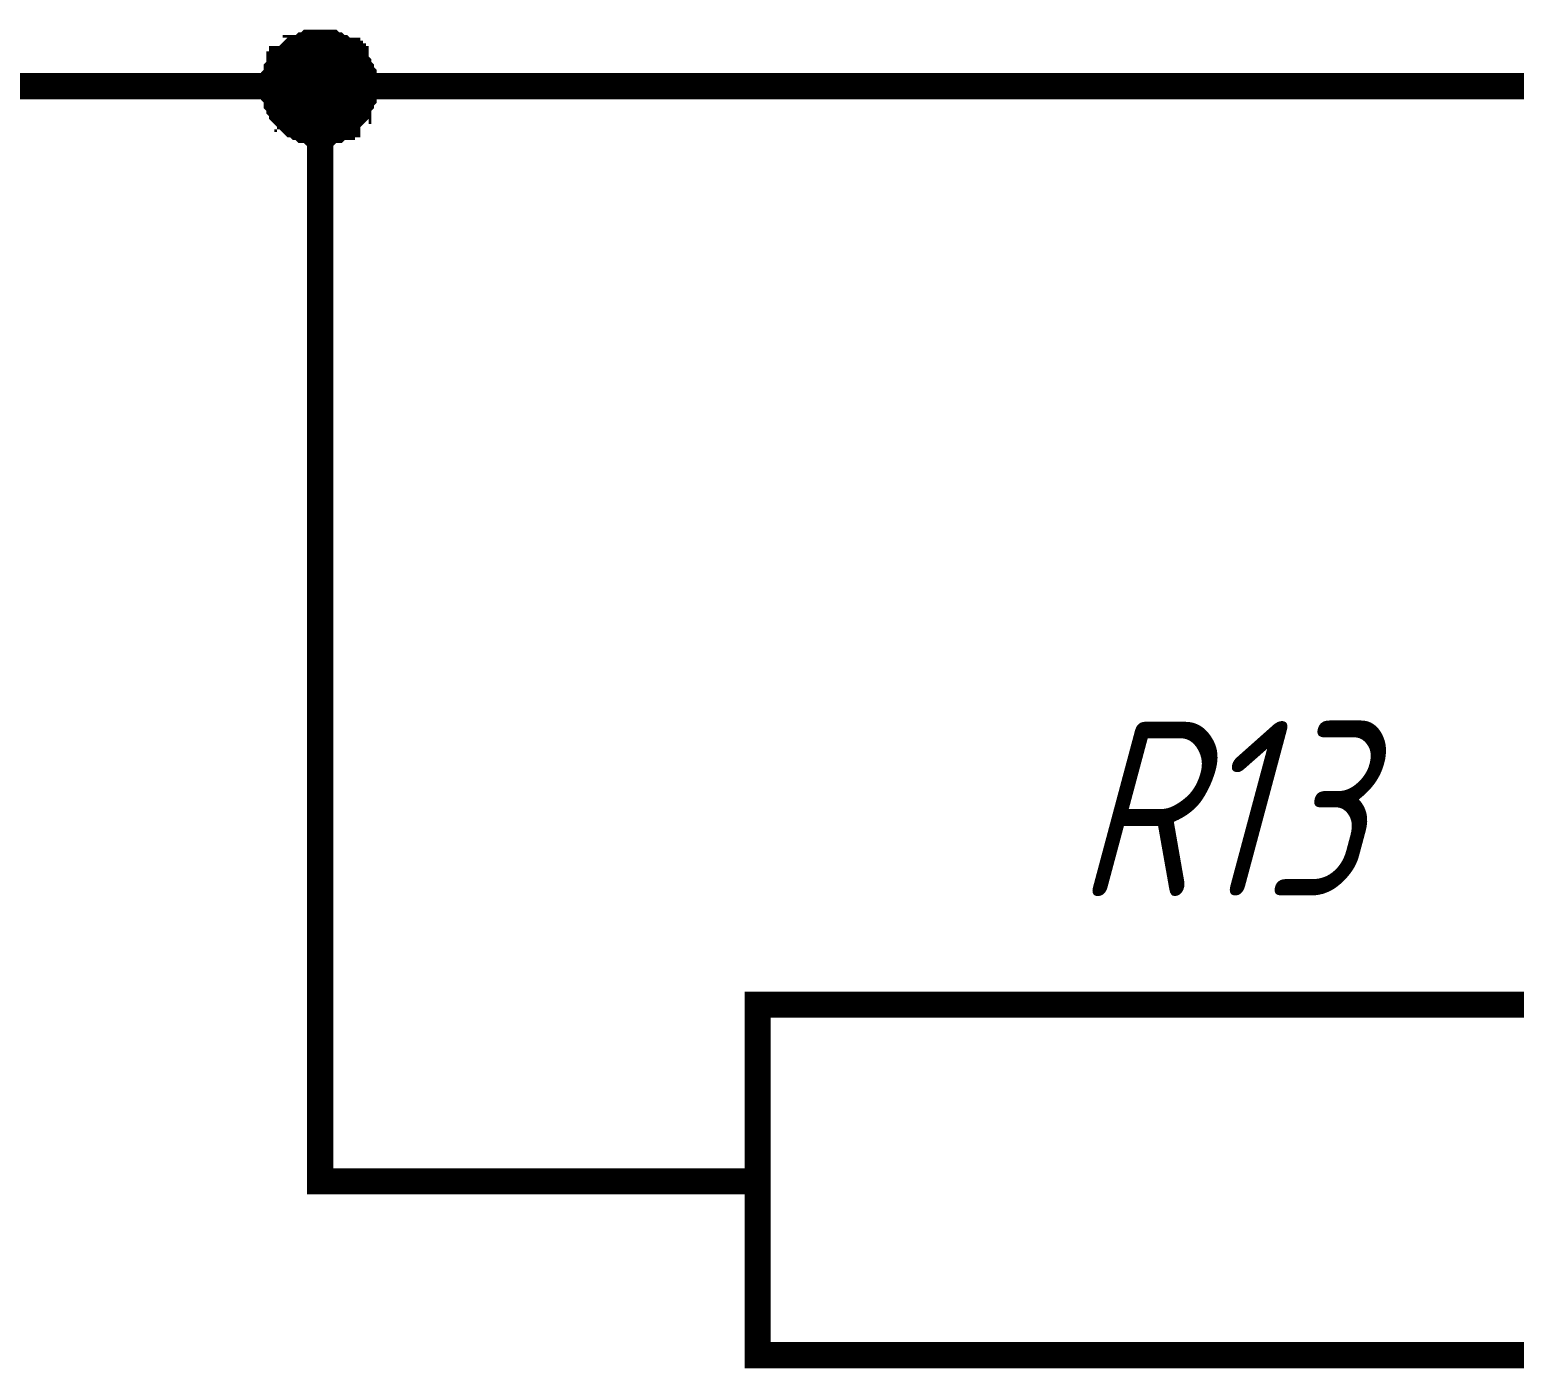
# Model space of a CAD drawing. Extents: x 260 to 1101, y 70 to 664.
# Drawn here: x 958.17 to 975.14, y 467.14 to 482.44 of the extents above; entities that cross this region are included whole.
import ezdxf

# ---------------------------------------------------------------- set-up
doc = ezdxf.new("R2010")
doc.units = 0
doc.header["$MEASUREMENT"] = 0
doc.layers.add('Sheet', color=255, linetype='CONTINUOUS')
doc.styles.add('GOST type A0', font='', dxfattribs={"oblique": 15, "height": 3.5})
doc.styles.get('GOST type A0').set_extended_font_data('GOST type A')

msp = doc.modelspace()

# ---------------------------------------------------------------- linework, layer by layer
at = {"layer": 'Sheet'}
for points, const_width in [([(960.963, 481.797), (960.963, 481.828), (960.963, 481.859), (960.963, 481.859), (960.963, 481.89), (960.994, 481.921), (960.994, 481.952), (960.994, 481.983), (960.994, 481.983), (961.025, 482.014), (961.025, 482.045), (961.056, 482.045), (961.056, 482.076), (961.056, 482.108), (961.087, 482.108), (961.118, 482.139), (961.118, 482.139), (961.149, 482.17), (961.149, 482.17), (961.18, 482.201), (961.211, 482.201), (961.211, 482.232), (961.242, 482.232), (961.273, 482.232), (961.304, 482.263), (961.304, 482.263), (961.335, 482.263), (961.366, 482.294), (961.397, 482.294), (961.429, 482.294), (961.429, 482.294), (961.46, 482.294), (961.491, 482.294)], 0.3), ([(960.963, 481.797), (960.963, 481.828), (960.963, 481.859), (960.963, 481.859), (960.963, 481.89), (960.994, 481.921), (960.994, 481.952), (960.994, 481.983), (960.994, 481.983), (961.025, 482.014), (961.025, 482.045), (961.056, 482.045), (961.056, 482.076), (961.056, 482.108), (961.087, 482.108), (961.118, 482.139), (961.118, 482.139), (961.149, 482.17), (961.149, 482.17), (961.18, 482.201), (961.211, 482.201), (961.211, 482.232), (961.242, 482.232), (961.273, 482.232), (961.304, 482.263), (961.304, 482.263), (961.335, 482.263), (961.366, 482.294), (961.397, 482.294), (961.429, 482.294), (961.429, 482.294), (961.46, 482.294), (961.491, 482.294)], 0.3), ([(960.963, 481.797), (960.963, 481.828), (960.963, 481.859), (960.963, 481.859), (960.963, 481.89), (960.994, 481.921), (960.994, 481.952), (960.994, 481.983), (960.994, 481.983), (961.025, 482.014), (961.025, 482.045), (961.056, 482.045), (961.056, 482.076), (961.056, 482.108), (961.087, 482.108), (961.118, 482.139), (961.118, 482.139), (961.149, 482.17), (961.149, 482.17), (961.18, 482.201), (961.211, 482.201), (961.211, 482.232), (961.242, 482.232), (961.273, 482.232), (961.304, 482.263), (961.304, 482.263), (961.335, 482.263), (961.366, 482.294), (961.397, 482.294), (961.429, 482.294), (961.429, 482.294), (961.46, 482.294), (961.491, 482.294)], 0.3), ([(960.963, 481.797), (960.963, 481.828), (960.963, 481.859), (960.963, 481.859), (960.963, 481.89), (960.994, 481.921), (960.994, 481.952), (960.994, 481.983), (960.994, 481.983), (961.025, 482.014), (961.025, 482.045), (961.056, 482.045), (961.056, 482.076), (961.056, 482.108), (961.087, 482.108), (961.118, 482.139), (961.118, 482.139), (961.149, 482.17), (961.149, 482.17), (961.18, 482.201), (961.211, 482.201), (961.211, 482.232), (961.242, 482.232), (961.273, 482.232), (961.304, 482.263), (961.304, 482.263), (961.335, 482.263), (961.366, 482.294), (961.397, 482.294), (961.429, 482.294), (961.429, 482.294), (961.46, 482.294), (961.491, 482.294)], 0.3), ([(961.491, 482.294), (961.491, 482.294)], 0.3), ([(961.491, 482.294), (961.522, 482.294), (961.553, 482.294), (961.553, 482.294), (961.584, 482.294), (961.615, 482.294), (961.646, 482.263), (961.677, 482.263), (961.677, 482.263), (961.708, 482.232), (961.739, 482.232), (961.739, 482.232), (961.77, 482.201), (961.801, 482.201), (961.801, 482.17), (961.832, 482.17), (961.832, 482.139), (961.863, 482.139), (961.863, 482.108), (961.894, 482.108), (961.894, 482.076), (961.925, 482.045), (961.925, 482.045), (961.925, 482.014), (961.956, 481.983), (961.956, 481.983), (961.956, 481.952), (961.988, 481.921), (961.988, 481.89), (961.988, 481.859), (961.988, 481.859), (961.988, 481.828), (961.988, 481.797)], 0.3), ([(961.491, 482.294), (961.491, 482.294)], 0.3), ([(961.491, 482.294), (961.522, 482.294), (961.553, 482.294), (961.553, 482.294), (961.584, 482.294), (961.615, 482.294), (961.646, 482.263), (961.677, 482.263), (961.677, 482.263), (961.708, 482.232), (961.739, 482.232), (961.739, 482.232), (961.77, 482.201), (961.801, 482.201), (961.801, 482.17), (961.832, 482.17), (961.832, 482.139), (961.863, 482.139), (961.863, 482.108), (961.894, 482.108), (961.894, 482.076), (961.925, 482.045), (961.925, 482.045), (961.925, 482.014), (961.956, 481.983), (961.956, 481.983), (961.956, 481.952), (961.988, 481.921), (961.988, 481.89), (961.988, 481.859), (961.988, 481.859), (961.988, 481.828), (961.988, 481.797)], 0.3), ([(961.491, 482.294), (961.491, 482.294)], 0.3), ([(961.491, 482.294), (961.522, 482.294), (961.553, 482.294), (961.553, 482.294), (961.584, 482.294), (961.615, 482.294), (961.646, 482.263), (961.677, 482.263), (961.677, 482.263), (961.708, 482.232), (961.739, 482.232), (961.739, 482.232), (961.77, 482.201), (961.801, 482.201), (961.801, 482.17), (961.832, 482.17), (961.832, 482.139), (961.863, 482.139), (961.863, 482.108), (961.894, 482.108), (961.894, 482.076), (961.925, 482.045), (961.925, 482.045), (961.925, 482.014), (961.956, 481.983), (961.956, 481.983), (961.956, 481.952), (961.988, 481.921), (961.988, 481.89), (961.988, 481.859), (961.988, 481.859), (961.988, 481.828), (961.988, 481.797)], 0.3), ([(961.491, 482.294), (961.491, 482.294)], 0.3), ([(961.491, 482.294), (961.522, 482.294), (961.553, 482.294), (961.553, 482.294), (961.584, 482.294), (961.615, 482.294), (961.646, 482.263), (961.677, 482.263), (961.677, 482.263), (961.708, 482.232), (961.739, 482.232), (961.739, 482.232), (961.77, 482.201), (961.801, 482.201), (961.801, 482.17), (961.832, 482.17), (961.832, 482.139), (961.863, 482.139), (961.863, 482.108), (961.894, 482.108), (961.894, 482.076), (961.925, 482.045), (961.925, 482.045), (961.925, 482.014), (961.956, 481.983), (961.956, 481.983), (961.956, 481.952), (961.988, 481.921), (961.988, 481.89), (961.988, 481.859), (961.988, 481.859), (961.988, 481.828), (961.988, 481.797)], 0.3), ([(960.963, 481.797), (960.963, 481.828), (960.963, 481.859), (960.963, 481.859), (960.963, 481.89), (960.994, 481.921), (960.994, 481.952), (960.994, 481.983), (960.994, 481.983), (961.025, 482.014), (961.025, 482.045), (961.056, 482.045), (961.056, 482.076), (961.056, 482.108), (961.087, 482.108), (961.118, 482.139), (961.118, 482.139), (961.149, 482.17), (961.149, 482.17), (961.18, 482.201), (961.211, 482.201), (961.211, 482.232), (961.242, 482.232), (961.273, 482.232), (961.304, 482.263), (961.304, 482.263), (961.335, 482.263), (961.366, 482.294), (961.397, 482.294), (961.429, 482.294), (961.429, 482.294), (961.46, 482.294), (961.491, 482.294)], 0.0991), ([(960.963, 481.797), (960.963, 481.828), (960.963, 481.859), (960.963, 481.859), (960.963, 481.89), (960.994, 481.921), (960.994, 481.952), (960.994, 481.983), (960.994, 481.983), (961.025, 482.014), (961.025, 482.045), (961.056, 482.045), (961.056, 482.076), (961.056, 482.108), (961.087, 482.108), (961.118, 482.139), (961.118, 482.139), (961.149, 482.17), (961.149, 482.17), (961.18, 482.201), (961.211, 482.201), (961.211, 482.232), (961.242, 482.232), (961.273, 482.232), (961.304, 482.263), (961.304, 482.263), (961.335, 482.263), (961.366, 482.294), (961.397, 482.294), (961.429, 482.294), (961.429, 482.294), (961.46, 482.294), (961.491, 482.294)], 0.0991), ([(960.963, 481.797), (960.963, 481.828), (960.963, 481.859), (960.963, 481.859), (960.963, 481.89), (960.994, 481.921), (960.994, 481.952), (960.994, 481.983), (960.994, 481.983), (961.025, 482.014), (961.025, 482.045), (961.056, 482.045), (961.056, 482.076), (961.056, 482.108), (961.087, 482.108), (961.118, 482.139), (961.118, 482.139), (961.149, 482.17), (961.149, 482.17), (961.18, 482.201), (961.211, 482.201), (961.211, 482.232), (961.242, 482.232), (961.273, 482.232), (961.304, 482.263), (961.304, 482.263), (961.335, 482.263), (961.366, 482.294), (961.397, 482.294), (961.429, 482.294), (961.429, 482.294), (961.46, 482.294), (961.491, 482.294)], 0.0991), ([(960.963, 481.797), (960.963, 481.828), (960.963, 481.859), (960.963, 481.859), (960.963, 481.89), (960.994, 481.921), (960.994, 481.952), (960.994, 481.983), (960.994, 481.983), (961.025, 482.014), (961.025, 482.045), (961.056, 482.045), (961.056, 482.076), (961.056, 482.108), (961.087, 482.108), (961.118, 482.139), (961.118, 482.139), (961.149, 482.17), (961.149, 482.17), (961.18, 482.201), (961.211, 482.201), (961.211, 482.232), (961.242, 482.232), (961.273, 482.232), (961.304, 482.263), (961.304, 482.263), (961.335, 482.263), (961.366, 482.294), (961.397, 482.294), (961.429, 482.294), (961.429, 482.294), (961.46, 482.294), (961.491, 482.294)], 0.0991), ([(961.491, 482.294), (961.491, 482.294)], 0.0991), ([(961.491, 482.294), (961.522, 482.294), (961.553, 482.294), (961.553, 482.294), (961.584, 482.294), (961.615, 482.294), (961.646, 482.263), (961.677, 482.263), (961.677, 482.263), (961.708, 482.232), (961.739, 482.232), (961.739, 482.232), (961.77, 482.201), (961.801, 482.201), (961.801, 482.17), (961.832, 482.17), (961.832, 482.139), (961.863, 482.139), (961.863, 482.108), (961.894, 482.108), (961.894, 482.076), (961.925, 482.045), (961.925, 482.045), (961.925, 482.014), (961.956, 481.983), (961.956, 481.983), (961.956, 481.952), (961.988, 481.921), (961.988, 481.89), (961.988, 481.859), (961.988, 481.859), (961.988, 481.828), (961.988, 481.797)], 0.0991), ([(961.491, 482.294), (961.491, 482.294)], 0.0991), ([(961.491, 482.294), (961.522, 482.294), (961.553, 482.294), (961.553, 482.294), (961.584, 482.294), (961.615, 482.294), (961.646, 482.263), (961.677, 482.263), (961.677, 482.263), (961.708, 482.232), (961.739, 482.232), (961.739, 482.232), (961.77, 482.201), (961.801, 482.201), (961.801, 482.17), (961.832, 482.17), (961.832, 482.139), (961.863, 482.139), (961.863, 482.108), (961.894, 482.108), (961.894, 482.076), (961.925, 482.045), (961.925, 482.045), (961.925, 482.014), (961.956, 481.983), (961.956, 481.983), (961.956, 481.952), (961.988, 481.921), (961.988, 481.89), (961.988, 481.859), (961.988, 481.859), (961.988, 481.828), (961.988, 481.797)], 0.0991), ([(961.491, 482.294), (961.491, 482.294)], 0.0991), ([(961.491, 482.294), (961.522, 482.294), (961.553, 482.294), (961.553, 482.294), (961.584, 482.294), (961.615, 482.294), (961.646, 482.263), (961.677, 482.263), (961.677, 482.263), (961.708, 482.232), (961.739, 482.232), (961.739, 482.232), (961.77, 482.201), (961.801, 482.201), (961.801, 482.17), (961.832, 482.17), (961.832, 482.139), (961.863, 482.139), (961.863, 482.108), (961.894, 482.108), (961.894, 482.076), (961.925, 482.045), (961.925, 482.045), (961.925, 482.014), (961.956, 481.983), (961.956, 481.983), (961.956, 481.952), (961.988, 481.921), (961.988, 481.89), (961.988, 481.859), (961.988, 481.859), (961.988, 481.828), (961.988, 481.797)], 0.0991), ([(961.491, 482.294), (961.491, 482.294)], 0.0991), ([(961.491, 482.294), (961.522, 482.294), (961.553, 482.294), (961.553, 482.294), (961.584, 482.294), (961.615, 482.294), (961.646, 482.263), (961.677, 482.263), (961.677, 482.263), (961.708, 482.232), (961.739, 482.232), (961.739, 482.232), (961.77, 482.201), (961.801, 482.201), (961.801, 482.17), (961.832, 482.17), (961.832, 482.139), (961.863, 482.139), (961.863, 482.108), (961.894, 482.108), (961.894, 482.076), (961.925, 482.045), (961.925, 482.045), (961.925, 482.014), (961.956, 481.983), (961.956, 481.983), (961.956, 481.952), (961.988, 481.921), (961.988, 481.89), (961.988, 481.859), (961.988, 481.859), (961.988, 481.828), (961.988, 481.797)], 0.0991), ([(956.491, 481.797), (961.491, 481.797), (976.46, 481.797), (976.46, 481.797)], 0.3), ([(961.491, 481.269), (961.46, 481.269), (961.429, 481.269), (961.429, 481.269), (961.397, 481.269), (961.366, 481.3), (961.335, 481.3), (961.304, 481.3), (961.304, 481.3), (961.273, 481.331), (961.242, 481.331), (961.211, 481.362), (961.211, 481.362), (961.18, 481.362), (961.149, 481.393), (961.149, 481.424), (961.118, 481.424), (961.118, 481.455), (961.087, 481.455), (961.056, 481.486), (961.056, 481.517), (961.056, 481.517), (961.025, 481.548), (961.025, 481.579), (960.994, 481.61), (960.994, 481.61), (960.994, 481.642), (960.994, 481.673), (960.963, 481.704), (960.963, 481.735), (960.963, 481.735), (960.963, 481.766), (960.963, 481.797)], 0.3), ([(960.963, 481.797), (960.963, 481.797)], 0.3), ([(961.491, 481.269), (961.46, 481.269), (961.429, 481.269), (961.429, 481.269), (961.397, 481.269), (961.366, 481.3), (961.335, 481.3), (961.304, 481.3), (961.304, 481.3), (961.273, 481.331), (961.242, 481.331), (961.211, 481.362), (961.211, 481.362), (961.18, 481.362), (961.149, 481.393), (961.149, 481.424), (961.118, 481.424), (961.118, 481.455), (961.087, 481.455), (961.056, 481.486), (961.056, 481.517), (961.056, 481.517), (961.025, 481.548), (961.025, 481.579), (960.994, 481.61), (960.994, 481.61), (960.994, 481.642), (960.994, 481.673), (960.963, 481.704), (960.963, 481.735), (960.963, 481.735), (960.963, 481.766), (960.963, 481.797)], 0.3), ([(960.963, 481.797), (960.963, 481.797)], 0.3), ([(961.491, 481.269), (961.46, 481.269), (961.429, 481.269), (961.429, 481.269), (961.397, 481.269), (961.366, 481.3), (961.335, 481.3), (961.304, 481.3), (961.304, 481.3), (961.273, 481.331), (961.242, 481.331), (961.211, 481.362), (961.211, 481.362), (961.18, 481.362), (961.149, 481.393), (961.149, 481.424), (961.118, 481.424), (961.118, 481.455), (961.087, 481.455), (961.056, 481.486), (961.056, 481.517), (961.056, 481.517), (961.025, 481.548), (961.025, 481.579), (960.994, 481.61), (960.994, 481.61), (960.994, 481.642), (960.994, 481.673), (960.963, 481.704), (960.963, 481.735), (960.963, 481.735), (960.963, 481.766), (960.963, 481.797)], 0.3), ([(960.963, 481.797), (960.963, 481.797)], 0.3), ([(961.491, 481.269), (961.46, 481.269), (961.429, 481.269), (961.429, 481.269), (961.397, 481.269), (961.366, 481.3), (961.335, 481.3), (961.304, 481.3), (961.304, 481.3), (961.273, 481.331), (961.242, 481.331), (961.211, 481.362), (961.211, 481.362), (961.18, 481.362), (961.149, 481.393), (961.149, 481.424), (961.118, 481.424), (961.118, 481.455), (961.087, 481.455), (961.056, 481.486), (961.056, 481.517), (961.056, 481.517), (961.025, 481.548), (961.025, 481.579), (960.994, 481.61), (960.994, 481.61), (960.994, 481.642), (960.994, 481.673), (960.963, 481.704), (960.963, 481.735), (960.963, 481.735), (960.963, 481.766), (960.963, 481.797)], 0.3), ([(960.963, 481.797), (960.963, 481.797)], 0.3), ([(961.491, 481.797), (961.491, 469.277), (963.975, 469.277)], 0.3), ([(961.988, 481.797), (961.988, 481.766), (961.988, 481.735), (961.988, 481.735), (961.988, 481.704), (961.988, 481.673), (961.956, 481.642), (961.956, 481.61), (961.956, 481.61), (961.925, 481.579), (961.925, 481.548), (961.925, 481.517), (961.894, 481.517), (961.894, 481.486), (961.863, 481.455), (961.863, 481.455), (961.832, 481.424), (961.832, 481.424), (961.801, 481.393), (961.801, 481.362), (961.77, 481.362), (961.739, 481.362), (961.739, 481.331), (961.708, 481.331), (961.677, 481.3), (961.677, 481.3), (961.646, 481.3), (961.615, 481.3), (961.584, 481.269), (961.553, 481.269), (961.553, 481.269), (961.522, 481.269), (961.491, 481.269)], 0.3), ([(961.988, 481.797), (961.988, 481.766), (961.988, 481.735), (961.988, 481.735), (961.988, 481.704), (961.988, 481.673), (961.956, 481.642), (961.956, 481.61), (961.956, 481.61), (961.925, 481.579), (961.925, 481.548), (961.925, 481.517), (961.894, 481.517), (961.894, 481.486), (961.863, 481.455), (961.863, 481.455), (961.832, 481.424), (961.832, 481.424), (961.801, 481.393), (961.801, 481.362), (961.77, 481.362), (961.739, 481.362), (961.739, 481.331), (961.708, 481.331), (961.677, 481.3), (961.677, 481.3), (961.646, 481.3), (961.615, 481.3), (961.584, 481.269), (961.553, 481.269), (961.553, 481.269), (961.522, 481.269), (961.491, 481.269)], 0.3), ([(961.988, 481.797), (961.988, 481.766), (961.988, 481.735), (961.988, 481.735), (961.988, 481.704), (961.988, 481.673), (961.956, 481.642), (961.956, 481.61), (961.956, 481.61), (961.925, 481.579), (961.925, 481.548), (961.925, 481.517), (961.894, 481.517), (961.894, 481.486), (961.863, 481.455), (961.863, 481.455), (961.832, 481.424), (961.832, 481.424), (961.801, 481.393), (961.801, 481.362), (961.77, 481.362), (961.739, 481.362), (961.739, 481.331), (961.708, 481.331), (961.677, 481.3), (961.677, 481.3), (961.646, 481.3), (961.615, 481.3), (961.584, 481.269), (961.553, 481.269), (961.553, 481.269), (961.522, 481.269), (961.491, 481.269)], 0.3), ([(961.988, 481.797), (961.988, 481.766), (961.988, 481.735), (961.988, 481.735), (961.988, 481.704), (961.988, 481.673), (961.956, 481.642), (961.956, 481.61), (961.956, 481.61), (961.925, 481.579), (961.925, 481.548), (961.925, 481.517), (961.894, 481.517), (961.894, 481.486), (961.863, 481.455), (961.863, 481.455), (961.832, 481.424), (961.832, 481.424), (961.801, 481.393), (961.801, 481.362), (961.77, 481.362), (961.739, 481.362), (961.739, 481.331), (961.708, 481.331), (961.677, 481.3), (961.677, 481.3), (961.646, 481.3), (961.615, 481.3), (961.584, 481.269), (961.553, 481.269), (961.553, 481.269), (961.522, 481.269), (961.491, 481.269)], 0.3), ([(961.988, 481.797), (961.988, 481.797), (961.988, 481.797), (961.988, 481.797), (961.988, 481.797), (961.988, 481.797), (961.988, 481.797), (961.988, 481.797), (961.988, 481.797), (961.988, 481.797), (961.988, 481.797), (961.988, 481.797), (961.988, 481.797), (961.988, 481.797), (961.988, 481.797), (961.988, 481.797), (961.988, 481.797), (961.988, 481.797), (961.988, 481.797), (961.988, 481.797), (961.988, 481.797), (961.988, 481.797), (961.988, 481.797), (961.988, 481.797), (961.988, 481.797), (961.988, 481.797), (961.988, 481.797), (961.988, 481.797), (961.988, 481.797), (961.988, 481.797), (961.988, 481.797), (961.988, 481.797), (961.988, 481.797)], 0.3), ([(961.988, 481.797), (961.988, 481.797)], 0.3), ([(961.988, 481.797), (961.988, 481.797), (961.988, 481.797), (961.988, 481.797), (961.988, 481.797), (961.988, 481.797), (961.988, 481.797), (961.988, 481.797), (961.988, 481.797), (961.988, 481.797), (961.988, 481.797), (961.988, 481.797), (961.988, 481.797), (961.988, 481.797), (961.988, 481.797), (961.988, 481.797), (961.988, 481.797), (961.988, 481.797), (961.988, 481.797), (961.988, 481.797), (961.988, 481.797), (961.988, 481.797), (961.988, 481.797), (961.988, 481.797), (961.988, 481.797), (961.988, 481.797), (961.988, 481.797), (961.988, 481.797), (961.988, 481.797), (961.988, 481.797), (961.988, 481.797), (961.988, 481.797), (961.988, 481.797)], 0.3), ([(961.988, 481.797), (961.988, 481.797)], 0.3), ([(961.988, 481.797), (961.988, 481.797), (961.988, 481.797), (961.988, 481.797), (961.988, 481.797), (961.988, 481.797), (961.988, 481.797), (961.988, 481.797), (961.988, 481.797), (961.988, 481.797), (961.988, 481.797), (961.988, 481.797), (961.988, 481.797), (961.988, 481.797), (961.988, 481.797), (961.988, 481.797), (961.988, 481.797), (961.988, 481.797), (961.988, 481.797), (961.988, 481.797), (961.988, 481.797), (961.988, 481.797), (961.988, 481.797), (961.988, 481.797), (961.988, 481.797), (961.988, 481.797), (961.988, 481.797), (961.988, 481.797), (961.988, 481.797), (961.988, 481.797), (961.988, 481.797), (961.988, 481.797), (961.988, 481.797)], 0.3), ([(961.988, 481.797), (961.988, 481.797)], 0.3), ([(961.988, 481.797), (961.988, 481.797), (961.988, 481.797), (961.988, 481.797), (961.988, 481.797), (961.988, 481.797), (961.988, 481.797), (961.988, 481.797), (961.988, 481.797), (961.988, 481.797), (961.988, 481.797), (961.988, 481.797), (961.988, 481.797), (961.988, 481.797), (961.988, 481.797), (961.988, 481.797), (961.988, 481.797), (961.988, 481.797), (961.988, 481.797), (961.988, 481.797), (961.988, 481.797), (961.988, 481.797), (961.988, 481.797), (961.988, 481.797), (961.988, 481.797), (961.988, 481.797), (961.988, 481.797), (961.988, 481.797), (961.988, 481.797), (961.988, 481.797), (961.988, 481.797), (961.988, 481.797), (961.988, 481.797)], 0.3), ([(961.988, 481.797), (961.988, 481.797)], 0.3), ([(961.491, 481.269), (961.46, 481.269), (961.429, 481.269), (961.429, 481.269), (961.397, 481.269), (961.366, 481.3), (961.335, 481.3), (961.304, 481.3), (961.304, 481.3), (961.273, 481.331), (961.242, 481.331), (961.211, 481.362), (961.211, 481.362), (961.18, 481.362), (961.149, 481.393), (961.149, 481.424), (961.118, 481.424), (961.118, 481.455), (961.087, 481.455), (961.056, 481.486), (961.056, 481.517), (961.056, 481.517), (961.025, 481.548), (961.025, 481.579), (960.994, 481.61), (960.994, 481.61), (960.994, 481.642), (960.994, 481.673), (960.963, 481.704), (960.963, 481.735), (960.963, 481.735), (960.963, 481.766), (960.963, 481.797)], 0.0991), ([(960.963, 481.797), (960.963, 481.797)], 0.0991), ([(961.491, 481.269), (961.46, 481.269), (961.429, 481.269), (961.429, 481.269), (961.397, 481.269), (961.366, 481.3), (961.335, 481.3), (961.304, 481.3), (961.304, 481.3), (961.273, 481.331), (961.242, 481.331), (961.211, 481.362), (961.211, 481.362), (961.18, 481.362), (961.149, 481.393), (961.149, 481.424), (961.118, 481.424), (961.118, 481.455), (961.087, 481.455), (961.056, 481.486), (961.056, 481.517), (961.056, 481.517), (961.025, 481.548), (961.025, 481.579), (960.994, 481.61), (960.994, 481.61), (960.994, 481.642), (960.994, 481.673), (960.963, 481.704), (960.963, 481.735), (960.963, 481.735), (960.963, 481.766), (960.963, 481.797)], 0.0991), ([(960.963, 481.797), (960.963, 481.797)], 0.0991), ([(961.491, 481.269), (961.46, 481.269), (961.429, 481.269), (961.429, 481.269), (961.397, 481.269), (961.366, 481.3), (961.335, 481.3), (961.304, 481.3), (961.304, 481.3), (961.273, 481.331), (961.242, 481.331), (961.211, 481.362), (961.211, 481.362), (961.18, 481.362), (961.149, 481.393), (961.149, 481.424), (961.118, 481.424), (961.118, 481.455), (961.087, 481.455), (961.056, 481.486), (961.056, 481.517), (961.056, 481.517), (961.025, 481.548), (961.025, 481.579), (960.994, 481.61), (960.994, 481.61), (960.994, 481.642), (960.994, 481.673), (960.963, 481.704), (960.963, 481.735), (960.963, 481.735), (960.963, 481.766), (960.963, 481.797)], 0.0991), ([(960.963, 481.797), (960.963, 481.797)], 0.0991), ([(961.491, 481.269), (961.46, 481.269), (961.429, 481.269), (961.429, 481.269), (961.397, 481.269), (961.366, 481.3), (961.335, 481.3), (961.304, 481.3), (961.304, 481.3), (961.273, 481.331), (961.242, 481.331), (961.211, 481.362), (961.211, 481.362), (961.18, 481.362), (961.149, 481.393), (961.149, 481.424), (961.118, 481.424), (961.118, 481.455), (961.087, 481.455), (961.056, 481.486), (961.056, 481.517), (961.056, 481.517), (961.025, 481.548), (961.025, 481.579), (960.994, 481.61), (960.994, 481.61), (960.994, 481.642), (960.994, 481.673), (960.963, 481.704), (960.963, 481.735), (960.963, 481.735), (960.963, 481.766), (960.963, 481.797)], 0.0991), ([(960.963, 481.797), (960.963, 481.797)], 0.0991), ([(961.988, 481.797), (961.988, 481.766), (961.988, 481.735), (961.988, 481.735), (961.988, 481.704), (961.988, 481.673), (961.956, 481.642), (961.956, 481.61), (961.956, 481.61), (961.925, 481.579), (961.925, 481.548), (961.925, 481.517), (961.894, 481.517), (961.894, 481.486), (961.863, 481.455), (961.863, 481.455), (961.832, 481.424), (961.832, 481.424), (961.801, 481.393), (961.801, 481.362), (961.77, 481.362), (961.739, 481.362), (961.739, 481.331), (961.708, 481.331), (961.677, 481.3), (961.677, 481.3), (961.646, 481.3), (961.615, 481.3), (961.584, 481.269), (961.553, 481.269), (961.553, 481.269), (961.522, 481.269), (961.491, 481.269)], 0.0991), ([(961.988, 481.797), (961.988, 481.766), (961.988, 481.735), (961.988, 481.735), (961.988, 481.704), (961.988, 481.673), (961.956, 481.642), (961.956, 481.61), (961.956, 481.61), (961.925, 481.579), (961.925, 481.548), (961.925, 481.517), (961.894, 481.517), (961.894, 481.486), (961.863, 481.455), (961.863, 481.455), (961.832, 481.424), (961.832, 481.424), (961.801, 481.393), (961.801, 481.362), (961.77, 481.362), (961.739, 481.362), (961.739, 481.331), (961.708, 481.331), (961.677, 481.3), (961.677, 481.3), (961.646, 481.3), (961.615, 481.3), (961.584, 481.269), (961.553, 481.269), (961.553, 481.269), (961.522, 481.269), (961.491, 481.269)], 0.0991), ([(961.988, 481.797), (961.988, 481.766), (961.988, 481.735), (961.988, 481.735), (961.988, 481.704), (961.988, 481.673), (961.956, 481.642), (961.956, 481.61), (961.956, 481.61), (961.925, 481.579), (961.925, 481.548), (961.925, 481.517), (961.894, 481.517), (961.894, 481.486), (961.863, 481.455), (961.863, 481.455), (961.832, 481.424), (961.832, 481.424), (961.801, 481.393), (961.801, 481.362), (961.77, 481.362), (961.739, 481.362), (961.739, 481.331), (961.708, 481.331), (961.677, 481.3), (961.677, 481.3), (961.646, 481.3), (961.615, 481.3), (961.584, 481.269), (961.553, 481.269), (961.553, 481.269), (961.522, 481.269), (961.491, 481.269)], 0.0991), ([(961.988, 481.797), (961.988, 481.766), (961.988, 481.735), (961.988, 481.735), (961.988, 481.704), (961.988, 481.673), (961.956, 481.642), (961.956, 481.61), (961.956, 481.61), (961.925, 481.579), (961.925, 481.548), (961.925, 481.517), (961.894, 481.517), (961.894, 481.486), (961.863, 481.455), (961.863, 481.455), (961.832, 481.424), (961.832, 481.424), (961.801, 481.393), (961.801, 481.362), (961.77, 481.362), (961.739, 481.362), (961.739, 481.331), (961.708, 481.331), (961.677, 481.3), (961.677, 481.3), (961.646, 481.3), (961.615, 481.3), (961.584, 481.269), (961.553, 481.269), (961.553, 481.269), (961.522, 481.269), (961.491, 481.269)], 0.0991), ([(961.988, 481.797), (961.988, 481.797), (961.988, 481.797), (961.988, 481.797), (961.988, 481.797), (961.988, 481.797), (961.988, 481.797), (961.988, 481.797), (961.988, 481.797), (961.988, 481.797), (961.988, 481.797), (961.988, 481.797), (961.988, 481.797), (961.988, 481.797), (961.988, 481.797), (961.988, 481.797), (961.988, 481.797), (961.988, 481.797), (961.988, 481.797), (961.988, 481.797), (961.988, 481.797), (961.988, 481.797), (961.988, 481.797), (961.988, 481.797), (961.988, 481.797), (961.988, 481.797), (961.988, 481.797), (961.988, 481.797), (961.988, 481.797), (961.988, 481.797), (961.988, 481.797), (961.988, 481.797), (961.988, 481.797)], 0.0991), ([(961.988, 481.797), (961.988, 481.797)], 0.0991), ([(961.988, 481.797), (961.988, 481.797), (961.988, 481.797), (961.988, 481.797), (961.988, 481.797), (961.988, 481.797), (961.988, 481.797), (961.988, 481.797), (961.988, 481.797), (961.988, 481.797), (961.988, 481.797), (961.988, 481.797), (961.988, 481.797), (961.988, 481.797), (961.988, 481.797), (961.988, 481.797), (961.988, 481.797), (961.988, 481.797), (961.988, 481.797), (961.988, 481.797), (961.988, 481.797), (961.988, 481.797), (961.988, 481.797), (961.988, 481.797), (961.988, 481.797), (961.988, 481.797), (961.988, 481.797), (961.988, 481.797), (961.988, 481.797), (961.988, 481.797), (961.988, 481.797), (961.988, 481.797), (961.988, 481.797)], 0.0991), ([(961.988, 481.797), (961.988, 481.797)], 0.0991), ([(961.988, 481.797), (961.988, 481.797), (961.988, 481.797), (961.988, 481.797), (961.988, 481.797), (961.988, 481.797), (961.988, 481.797), (961.988, 481.797), (961.988, 481.797), (961.988, 481.797), (961.988, 481.797), (961.988, 481.797), (961.988, 481.797), (961.988, 481.797), (961.988, 481.797), (961.988, 481.797), (961.988, 481.797), (961.988, 481.797), (961.988, 481.797), (961.988, 481.797), (961.988, 481.797), (961.988, 481.797), (961.988, 481.797), (961.988, 481.797), (961.988, 481.797), (961.988, 481.797), (961.988, 481.797), (961.988, 481.797), (961.988, 481.797), (961.988, 481.797), (961.988, 481.797), (961.988, 481.797), (961.988, 481.797)], 0.0991), ([(961.988, 481.797), (961.988, 481.797)], 0.0991), ([(961.988, 481.797), (961.988, 481.797), (961.988, 481.797), (961.988, 481.797), (961.988, 481.797), (961.988, 481.797), (961.988, 481.797), (961.988, 481.797), (961.988, 481.797), (961.988, 481.797), (961.988, 481.797), (961.988, 481.797), (961.988, 481.797), (961.988, 481.797), (961.988, 481.797), (961.988, 481.797), (961.988, 481.797), (961.988, 481.797), (961.988, 481.797), (961.988, 481.797), (961.988, 481.797), (961.988, 481.797), (961.988, 481.797), (961.988, 481.797), (961.988, 481.797), (961.988, 481.797), (961.988, 481.797), (961.988, 481.797), (961.988, 481.797), (961.988, 481.797), (961.988, 481.797), (961.988, 481.797), (961.988, 481.797)], 0.0991), ([(961.988, 481.797), (961.988, 481.797)], 0.0991), ([(966.491, 469.277), (963.975, 469.277)], 0.3)]:
    msp.add_lwpolyline(points, dxfattribs=dict(at, const_width=const_width))
at = {"layer": 'Sheet', "const_width": 0.508}
msp.add_lwpolyline([(961.309, 481.797, 1), (961.817, 481.797, 1)], format="xyb", close=True, dxfattribs=at)
at = {"layer": 'Sheet', "const_width": 0.3}
msp.add_lwpolyline([(966.491, 471.296), (976.46, 471.296), (976.46, 467.289), (966.491, 467.289), (966.491, 471.296)], close=True, dxfattribs=at)

# ---------------------------------------------------------------- texts
at = {"layer": 'Sheet', "style": 'GOST type A0', "oblique": 15}
msp.add_text('R13', height=2, dxfattribs=at).set_placement((970.124, 472.539))

doc.saveas('drawing.dxf')
